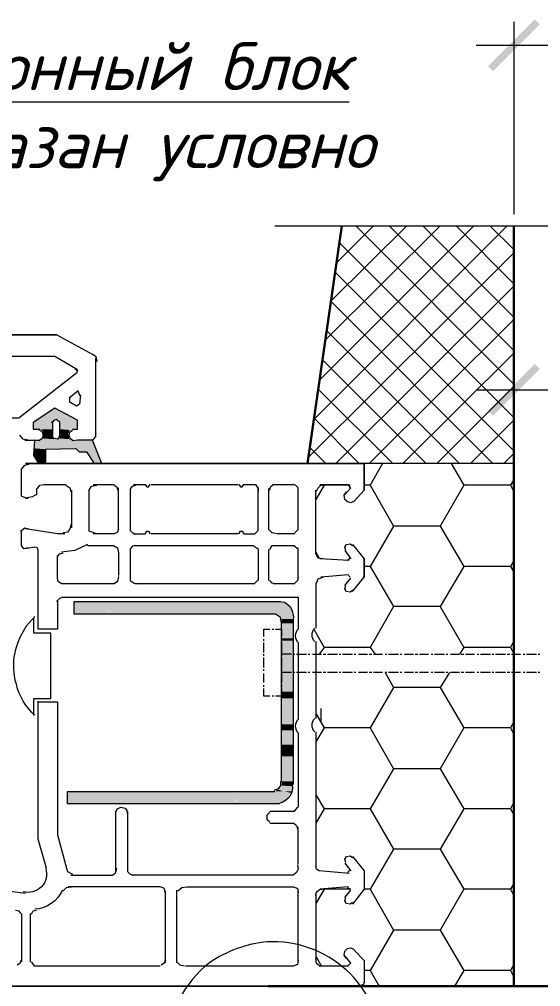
# Model space of a CAD drawing. Header units: millimetres. Extents: x 31 to 483, y 54 to 677.
# Drawn here: x 105.9 to 174, y 461.2 to 587.5 of the extents above; entities that cross this region are included whole.
import ezdxf

# ---------------------------------------------------------------- set-up
doc = ezdxf.new("R2010")
doc.units = ezdxf.units.MM
for name, color, linetype, lineweight in [('Заливка', 7, 'CONTINUOUS', 0), ('Линии 0.05', 7, 'CONTINUOUS', 5), ('Линии 0.09', 7, 'CONTINUOUS', 9), ('Линии 0.13', 7, 'CONTINUOUS', 13), ('Линии 0.18', 7, 'CONTINUOUS', 18), ('Линии 0.30', 7, 'CONTINUOUS', 30), ('Текст', 7, 'CONTINUOUS', 18)]:
    doc.layers.add(name, color=color, linetype=linetype, lineweight=lineweight)
doc.styles.add('GOST', font='isocpeur.ttf', dxfattribs={"oblique": 15})

msp = doc.modelspace()

# ---------------------------------------------------------------- hatches: boundary and pattern name
at = {"layer": 'Заливка'}
h = msp.add_hatch(color=256, dxfattribs=at)
h.dxf.hatch_style = 1
h.paths.add_polyline_path([(173.21, 587.54), (167.74, 580.77), (167.09, 581.43)])
h = msp.add_hatch(color=256, dxfattribs=at)
h.dxf.hatch_style = 1
h.paths.add_polyline_path([(173.86, 586.89), (173.21, 587.54), (167.74, 580.77)])
h = msp.add_hatch(color=256, dxfattribs=at)
h.dxf.hatch_style = 1
h.paths.add_polyline_path([(111.94, 568.87), (111.72, 568.76), (111.61, 568.65), (111.28, 568.65), (112.16, 568.65), (112.27, 568.76)])
h = msp.add_hatch(color=256, dxfattribs=at)
h.dxf.hatch_style = 1
h.paths.add_polyline_path([(173.21, 542.55), (167.74, 535.78), (167.09, 536.43)])
h = msp.add_hatch(color=256, dxfattribs=at)
h.dxf.hatch_style = 1
h.paths.add_polyline_path([(173.86, 541.9), (173.21, 542.55), (167.74, 535.78)])
h = msp.add_hatch(color=256, dxfattribs=at)
h.dxf.hatch_style = 1
h.paths.add_polyline_path([(110.52, 536.76), (113.25, 535.34), (108.44, 535.34)])
h = msp.add_hatch(color=256, dxfattribs=at)
h.dxf.hatch_style = 1
h.paths.add_polyline_path([(107.9, 535.02), (110.19, 534.91), (107.68, 534.91)])
h = msp.add_hatch(color=256, dxfattribs=at)
h.dxf.hatch_style = 1
h.paths.add_polyline_path([(107.68, 534.91), (110.19, 534.03), (107.68, 534.03)])
h = msp.add_hatch(color=256, dxfattribs=at)
h.dxf.hatch_style = 1
h.paths.add_polyline_path([(107.68, 534.91), (110.19, 534.91), (110.19, 534.03)])
h = msp.add_hatch(color=256, dxfattribs=at)
h.dxf.hatch_style = 1
h.paths.add_polyline_path([(108.01, 535.12), (110.19, 535.02), (107.9, 535.02)])
h = msp.add_hatch(color=256, dxfattribs=at)
h.dxf.hatch_style = 1
h.paths.add_polyline_path([(107.9, 535.02), (110.19, 535.02), (110.19, 534.91)])
h = msp.add_hatch(color=256, dxfattribs=at)
h.dxf.hatch_style = 1
h.paths.add_polyline_path([(108.01, 535.12), (110.19, 535.12), (110.19, 535.02)])
h = msp.add_hatch(color=256, dxfattribs=at)
h.dxf.hatch_style = 1
h.paths.add_polyline_path([(108.23, 535.23), (110.19, 535.12), (108.12, 535.12)])
h = msp.add_hatch(color=256, dxfattribs=at)
h.dxf.hatch_style = 1
h.paths.add_polyline_path([(108.34, 535.34), (110.3, 535.23), (108.23, 535.23)])
h = msp.add_hatch(color=256, dxfattribs=at)
h.dxf.hatch_style = 1
h.paths.add_polyline_path([(108.23, 535.23), (110.3, 535.23), (110.19, 535.12)])
h = msp.add_hatch(color=256, dxfattribs=at)
h.dxf.hatch_style = 1
h.paths.add_polyline_path([(108.34, 535.34), (110.41, 535.34), (110.3, 535.23)])
h = msp.add_hatch(color=256, dxfattribs=at)
h.dxf.hatch_style = 1
h.paths.add_polyline_path([(110.96, 535.34), (113.47, 535.23), (111.07, 535.23)])
h = msp.add_hatch(color=256, dxfattribs=at)
h.dxf.hatch_style = 1
h.paths.add_polyline_path([(110.96, 535.34), (113.36, 535.34), (113.47, 535.23)])
h = msp.add_hatch(color=256, dxfattribs=at)
h.dxf.hatch_style = 1
h.paths.add_polyline_path([(111.07, 535.23), (113.47, 535.12), (111.07, 535.12)])
h = msp.add_hatch(color=256, dxfattribs=at)
h.dxf.hatch_style = 1
h.paths.add_polyline_path([(111.07, 535.23), (113.47, 535.23), (113.47, 535.12)])
h = msp.add_hatch(color=256, dxfattribs=at)
h.dxf.hatch_style = 1
h.paths.add_polyline_path([(111.17, 535.12), (113.47, 535.02), (111.17, 535.02)])
h = msp.add_hatch(color=256, dxfattribs=at)
h.dxf.hatch_style = 1
h.paths.add_polyline_path([(111.17, 535.12), (113.47, 535.12), (113.47, 535.02)])
h = msp.add_hatch(color=256, dxfattribs=at)
h.dxf.hatch_style = 1
h.paths.add_polyline_path([(111.17, 535.02), (113.47, 534.91), (111.17, 534.91)])
h = msp.add_hatch(color=256, dxfattribs=at)
h.dxf.hatch_style = 1
h.paths.add_polyline_path([(111.17, 535.02), (113.47, 535.02), (113.47, 534.91)])
h = msp.add_hatch(color=256, dxfattribs=at)
h.dxf.hatch_style = 1
h.paths.add_polyline_path([(111.17, 534.91), (113.47, 534.8), (111.17, 534.8)])
h = msp.add_hatch(color=256, dxfattribs=at)
h.dxf.hatch_style = 1
h.paths.add_polyline_path([(111.17, 534.91), (113.47, 534.91), (113.47, 534.8)])
h = msp.add_hatch(color=256, dxfattribs=at)
h.dxf.hatch_style = 1
h.paths.add_polyline_path([(111.17, 534.8), (113.47, 534.69), (111.17, 534.69)])
h = msp.add_hatch(color=256, dxfattribs=at)
h.dxf.hatch_style = 1
h.paths.add_polyline_path([(111.17, 534.8), (113.47, 534.8), (113.47, 534.69)])
h = msp.add_hatch(color=256, dxfattribs=at)
h.dxf.hatch_style = 1
h.paths.add_polyline_path([(111.17, 534.69), (113.47, 534.03), (111.17, 534.03)])
h = msp.add_hatch(color=256, dxfattribs=at)
h.dxf.hatch_style = 1
h.paths.add_polyline_path([(111.17, 534.69), (113.47, 534.69), (113.47, 534.03)])
h = msp.add_hatch(color=256, dxfattribs=at)
h.dxf.hatch_style = 1
h.paths.add_polyline_path([(108.66, 534.03), (110.19, 533.92), (108.77, 533.92)])
h = msp.add_hatch(color=256, dxfattribs=at)
h.dxf.hatch_style = 1
h.paths.add_polyline_path([(108.66, 534.03), (110.19, 534.03), (110.19, 533.92)])
h = msp.add_hatch(color=256, dxfattribs=at)
h.dxf.hatch_style = 1
h.paths.add_polyline_path([(108.77, 533.92), (110.19, 533.81), (108.88, 533.81)])
h = msp.add_hatch(color=256, dxfattribs=at)
h.dxf.hatch_style = 1
h.paths.add_polyline_path([(108.77, 533.92), (110.19, 533.92), (110.19, 533.81)])
h = msp.add_hatch(color=256, dxfattribs=at)
h.dxf.hatch_style = 1
h.paths.add_polyline_path([(108.88, 533.81), (110.19, 533.7), (108.99, 533.7)])
h = msp.add_hatch(color=256, dxfattribs=at)
h.dxf.hatch_style = 1
h.paths.add_polyline_path([(108.88, 533.81), (110.19, 533.81), (110.19, 533.7)])
h = msp.add_hatch(color=256, dxfattribs=at)
h.dxf.hatch_style = 1
h.paths.add_polyline_path([(108.99, 533.7), (110.19, 533.49), (108.99, 533.49)])
h = msp.add_hatch(color=256, dxfattribs=at)
h.dxf.hatch_style = 1
h.paths.add_polyline_path([(108.99, 533.7), (110.19, 533.7), (110.19, 533.49)])
h = msp.add_hatch(color=256, dxfattribs=at)
h.dxf.hatch_style = 1
h.paths.add_polyline_path([(108.99, 533.49), (110.19, 533.38), (108.99, 533.38)])
h = msp.add_hatch(color=256, dxfattribs=at)
h.dxf.hatch_style = 1
h.paths.add_polyline_path([(108.99, 533.49), (110.19, 533.49), (110.19, 533.38)])
h = msp.add_hatch(color=256, dxfattribs=at)
h.dxf.hatch_style = 1
h.paths.add_polyline_path([(108.99, 533.38), (110.19, 533.27), (108.99, 533.27)])
h = msp.add_hatch(color=256, dxfattribs=at)
h.dxf.hatch_style = 1
h.paths.add_polyline_path([(108.99, 533.38), (110.19, 533.38), (110.19, 533.27)])
h = msp.add_hatch(color=256, dxfattribs=at)
h.dxf.hatch_style = 1
h.paths.add_polyline_path([(108.99, 533.27), (110.19, 533.05), (108.99, 533.05)])
h = msp.add_hatch(color=256, dxfattribs=at)
h.dxf.hatch_style = 1
h.paths.add_polyline_path([(108.99, 533.27), (110.19, 533.27), (110.19, 533.05)])
h = msp.add_hatch(color=256, dxfattribs=at)
h.dxf.hatch_style = 1
h.paths.add_polyline_path([(108.99, 533.05), (110.19, 532.94), (108.99, 532.94)])
h = msp.add_hatch(color=256, dxfattribs=at)
h.dxf.hatch_style = 1
h.paths.add_polyline_path([(108.99, 533.05), (110.19, 533.05), (110.19, 532.94)])
h = msp.add_hatch(color=256, dxfattribs=at)
h.dxf.hatch_style = 1
h.paths.add_polyline_path([(111.17, 534.03), (112.59, 533.92), (111.17, 533.92)])
h = msp.add_hatch(color=256, dxfattribs=at)
h.dxf.hatch_style = 1
h.paths.add_polyline_path([(111.17, 534.03), (112.81, 534.03), (112.59, 533.92)])
h = msp.add_hatch(color=256, dxfattribs=at)
h.dxf.hatch_style = 1
h.paths.add_polyline_path([(111.17, 533.92), (112.38, 533.81), (111.17, 533.81)])
h = msp.add_hatch(color=256, dxfattribs=at)
h.dxf.hatch_style = 1
h.paths.add_polyline_path([(111.17, 533.92), (112.49, 533.92), (112.38, 533.81)])
h = msp.add_hatch(color=256, dxfattribs=at)
h.dxf.hatch_style = 1
h.paths.add_polyline_path([(111.17, 533.81), (112.38, 533.6), (111.17, 533.6)])
h = msp.add_hatch(color=256, dxfattribs=at)
h.dxf.hatch_style = 1
h.paths.add_polyline_path([(111.17, 533.81), (112.38, 533.81), (112.38, 533.6)])
h = msp.add_hatch(color=256, dxfattribs=at)
h.dxf.hatch_style = 1
h.paths.add_polyline_path([(111.17, 533.6), (112.27, 533.49), (111.17, 533.49)])
h = msp.add_hatch(color=256, dxfattribs=at)
h.dxf.hatch_style = 1
h.paths.add_polyline_path([(111.17, 533.6), (112.38, 533.6), (112.27, 533.49)])
h = msp.add_hatch(color=256, dxfattribs=at)
h.dxf.hatch_style = 1
h.paths.add_polyline_path([(111.17, 533.49), (112.27, 533.38), (111.17, 533.38)])
h = msp.add_hatch(color=256, dxfattribs=at)
h.dxf.hatch_style = 1
h.paths.add_polyline_path([(111.17, 533.49), (112.27, 533.49), (112.27, 533.38)])
h = msp.add_hatch(color=256, dxfattribs=at)
h.dxf.hatch_style = 1
h.paths.add_polyline_path([(111.28, 533.27), (112.27, 533.16), (111.17, 533.16)])
h = msp.add_hatch(color=256, dxfattribs=at)
h.dxf.hatch_style = 1
h.paths.add_polyline_path([(111.17, 533.16), (112.38, 533.05), (111.17, 533.05)])
h = msp.add_hatch(color=256, dxfattribs=at)
h.dxf.hatch_style = 1
h.paths.add_polyline_path([(111.17, 533.16), (112.27, 533.16), (112.38, 533.05)])
h = msp.add_hatch(color=256, dxfattribs=at)
h.dxf.hatch_style = 1
h.paths.add_polyline_path([(111.17, 533.05), (112.38, 532.94), (111.17, 532.94)])
h = msp.add_hatch(color=256, dxfattribs=at)
h.dxf.hatch_style = 1
h.paths.add_polyline_path([(111.17, 533.05), (112.38, 533.05), (112.38, 532.94)])
h = msp.add_hatch(color=256, dxfattribs=at)
h.dxf.hatch_style = 1
h.paths.add_polyline_path([(111.28, 533.38), (112.27, 533.27), (111.28, 533.27)])
h = msp.add_hatch(color=256, dxfattribs=at)
h.dxf.hatch_style = 1
h.paths.add_polyline_path([(111.28, 533.38), (112.27, 533.38), (112.27, 533.27)])
h = msp.add_hatch(color=256, dxfattribs=at)
h.dxf.hatch_style = 1
h.paths.add_polyline_path([(111.28, 533.27), (112.27, 533.27), (112.27, 533.16)])
h = msp.add_hatch(color=256, dxfattribs=at)
h.dxf.hatch_style = 1
h.paths.add_polyline_path([(107.9, 532.61), (112.81, 532.5), (107.9, 532.5)])
h = msp.add_hatch(color=256, dxfattribs=at)
h.dxf.hatch_style = 1
h.paths.add_polyline_path([(107.9, 532.61), (112.81, 532.61), (112.81, 532.5)])
h = msp.add_hatch(color=256, dxfattribs=at)
h.dxf.hatch_style = 1
h.paths.add_polyline_path([(107.9, 532.5), (115.87, 531.52), (107.9, 531.52)])
h = msp.add_hatch(color=256, dxfattribs=at)
h.dxf.hatch_style = 1
h.paths.add_polyline_path([(107.9, 532.5), (115.54, 532.5), (115.87, 531.52)])
h = msp.add_hatch(color=256, dxfattribs=at)
h.dxf.hatch_style = 1
h.paths.add_polyline_path([(108.77, 532.72), (112.7, 532.61), (108.66, 532.61)])
h = msp.add_hatch(color=256, dxfattribs=at)
h.dxf.hatch_style = 1
h.paths.add_polyline_path([(108.88, 532.83), (110.41, 532.72), (108.77, 532.72)])
h = msp.add_hatch(color=256, dxfattribs=at)
h.dxf.hatch_style = 1
h.paths.add_polyline_path([(108.77, 532.72), (112.59, 532.72), (112.7, 532.61)])
h = msp.add_hatch(color=256, dxfattribs=at)
h.dxf.hatch_style = 1
h.paths.add_polyline_path([(108.88, 532.94), (110.3, 532.83), (108.88, 532.83)])
h = msp.add_hatch(color=256, dxfattribs=at)
h.dxf.hatch_style = 1
h.paths.add_polyline_path([(108.88, 532.94), (110.19, 532.94), (110.3, 532.83)])
h = msp.add_hatch(color=256, dxfattribs=at)
h.dxf.hatch_style = 1
h.paths.add_polyline_path([(108.88, 532.83), (110.3, 532.83), (110.41, 532.72)])
h = msp.add_hatch(color=256, dxfattribs=at)
h.dxf.hatch_style = 1
h.paths.add_polyline_path([(110.96, 532.83), (112.49, 532.72), (110.85, 532.72)])
h = msp.add_hatch(color=256, dxfattribs=at)
h.dxf.hatch_style = 1
h.paths.add_polyline_path([(110.96, 532.83), (112.49, 532.83), (112.49, 532.72)])
h = msp.add_hatch(color=256, dxfattribs=at)
h.dxf.hatch_style = 1
h.paths.add_polyline_path([(111.07, 532.94), (112.38, 532.83), (111.07, 532.83)])
h = msp.add_hatch(color=256, dxfattribs=at)
h.dxf.hatch_style = 1
h.paths.add_polyline_path([(111.07, 532.94), (112.38, 532.94), (112.38, 532.83)])
h = msp.add_hatch(color=256, dxfattribs=at)
h.dxf.hatch_style = 1
h.paths.add_polyline_path([(113.47, 532.61), (115.54, 532.5), (113.25, 532.5)])
h = msp.add_hatch(color=256, dxfattribs=at)
h.dxf.hatch_style = 1
h.paths.add_polyline_path([(113.47, 532.61), (115.43, 532.61), (115.54, 532.5)])
h = msp.add_hatch(color=256, dxfattribs=at)
h.dxf.hatch_style = 1
h.paths.add_polyline_path([(107.9, 531.41), (109.32, 530.65), (107.79, 530.65)])
h = msp.add_hatch(color=256, dxfattribs=at)
h.dxf.hatch_style = 1
h.paths.add_polyline_path([(107.79, 530.65), (109.32, 529.55), (108.44, 529.55)])
h = msp.add_hatch(color=256, dxfattribs=at)
h.dxf.hatch_style = 1
h.paths.add_polyline_path([(107.79, 530.65), (109.32, 530.65), (109.32, 529.55)])
h = msp.add_hatch(color=256, dxfattribs=at)
h.dxf.hatch_style = 1
h.paths.add_polyline_path([(107.9, 531.52), (109.32, 531.41), (107.9, 531.41)])
h = msp.add_hatch(color=256, dxfattribs=at)
h.dxf.hatch_style = 1
h.paths.add_polyline_path([(107.9, 531.52), (113.25, 531.52), (109.32, 531.41)])
h = msp.add_hatch(color=256, dxfattribs=at)
h.dxf.hatch_style = 1
h.paths.add_polyline_path([(107.9, 531.41), (109.32, 531.41), (109.32, 530.65)])
h = msp.add_hatch(color=256, dxfattribs=at)
h.dxf.hatch_style = 1
h.paths.add_polyline_path([(113.25, 531.52), (115.87, 531.41), (113.25, 531.41)])
h = msp.add_hatch(color=256, dxfattribs=at)
h.dxf.hatch_style = 1
h.paths.add_polyline_path([(113.25, 531.52), (115.87, 531.52), (115.87, 531.41)])
h = msp.add_hatch(color=256, dxfattribs=at)
h.dxf.hatch_style = 1
h.paths.add_polyline_path([(113.25, 531.41), (115.98, 531.08), (113.69, 531.08)])
h = msp.add_hatch(color=256, dxfattribs=at)
h.dxf.hatch_style = 1
h.paths.add_polyline_path([(113.25, 531.41), (115.87, 531.41), (115.98, 531.08)])
h = msp.add_hatch(color=256, dxfattribs=at)
h.dxf.hatch_style = 1
h.paths.add_polyline_path([(114.67, 531.08), (116.64, 529.55), (115.65, 529.55)])
h = msp.add_hatch(color=256, dxfattribs=at)
h.dxf.hatch_style = 1
h.paths.add_polyline_path([(114.67, 531.08), (115.98, 531.08), (116.64, 529.55)])
h = msp.add_hatch(color=256, dxfattribs=at)
h.dxf.hatch_style = 1
h.paths.add_polyline_path([(113.03, 511.54), (118.16, 509.9), (113.03, 509.9)])
h = msp.add_hatch(color=256, dxfattribs=at)
h.dxf.hatch_style = 1
h.paths.add_polyline_path([(113.03, 511.54), (115.54, 511.54), (118.16, 509.9)])
h = msp.add_hatch(color=256, dxfattribs=at)
h.dxf.hatch_style = 1
h.paths.add_polyline_path([(115.54, 511.54), (140.55, 511.43), (115.76, 511.43)])
h = msp.add_hatch(color=256, dxfattribs=at)
h.dxf.hatch_style = 1
h.paths.add_polyline_path([(115.54, 511.54), (140.22, 511.54), (140.55, 511.43)])
h = msp.add_hatch(color=256, dxfattribs=at)
h.dxf.hatch_style = 1
h.paths.add_polyline_path([(115.76, 511.43), (140.77, 511.32), (115.87, 511.32)])
h = msp.add_hatch(color=256, dxfattribs=at)
h.dxf.hatch_style = 1
h.paths.add_polyline_path([(115.76, 511.43), (140.55, 511.43), (140.77, 511.32)])
h = msp.add_hatch(color=256, dxfattribs=at)
h.dxf.hatch_style = 1
h.paths.add_polyline_path([(115.87, 511.32), (140.99, 511.1), (116.2, 511.1)])
h = msp.add_hatch(color=256, dxfattribs=at)
h.dxf.hatch_style = 1
h.paths.add_polyline_path([(115.87, 511.32), (140.77, 511.32), (140.99, 511.1)])
h = msp.add_hatch(color=256, dxfattribs=at)
h.dxf.hatch_style = 1
h.paths.add_polyline_path([(116.2, 511.1), (141.1, 510.99), (116.42, 510.99)])
h = msp.add_hatch(color=256, dxfattribs=at)
h.dxf.hatch_style = 1
h.paths.add_polyline_path([(116.2, 511.1), (140.99, 511.1), (141.1, 510.99)])
h = msp.add_hatch(color=256, dxfattribs=at)
h.dxf.hatch_style = 1
h.paths.add_polyline_path([(116.42, 510.99), (141.32, 510.66), (116.85, 510.66)])
h = msp.add_hatch(color=256, dxfattribs=at)
h.dxf.hatch_style = 1
h.paths.add_polyline_path([(116.42, 510.99), (141.1, 510.99), (141.32, 510.66)])
h = msp.add_hatch(color=256, dxfattribs=at)
h.dxf.hatch_style = 1
h.paths.add_polyline_path([(116.85, 510.66), (141.53, 510.44), (117.4, 510.44)])
h = msp.add_hatch(color=256, dxfattribs=at)
h.dxf.hatch_style = 1
h.paths.add_polyline_path([(116.85, 510.66), (141.32, 510.66), (141.53, 510.44)])
h = msp.add_hatch(color=256, dxfattribs=at)
h.dxf.hatch_style = 1
h.paths.add_polyline_path([(117.4, 510.44), (141.64, 510.12), (117.84, 510.12)])
h = msp.add_hatch(color=256, dxfattribs=at)
h.dxf.hatch_style = 1
h.paths.add_polyline_path([(117.4, 510.44), (141.53, 510.44), (141.64, 510.12)])
h = msp.add_hatch(color=256, dxfattribs=at)
h.dxf.hatch_style = 1
h.paths.add_polyline_path([(117.84, 510.12), (141.64, 509.9), (118.16, 509.9)])
h = msp.add_hatch(color=256, dxfattribs=at)
h.dxf.hatch_style = 1
h.paths.add_polyline_path([(117.84, 510.12), (141.64, 510.12), (141.64, 509.9)])
h = msp.add_hatch(color=256, dxfattribs=at)
h.dxf.hatch_style = 1
h.paths.add_polyline_path([(139.57, 509.9), (141.64, 509.79), (139.57, 509.79)])
h = msp.add_hatch(color=256, dxfattribs=at)
h.dxf.hatch_style = 1
h.paths.add_polyline_path([(139.57, 509.9), (141.64, 509.9), (141.64, 509.79)])
h = msp.add_hatch(color=256, dxfattribs=at)
h.dxf.hatch_style = 1
h.paths.add_polyline_path([(139.68, 509.79), (141.64, 509.57), (139.9, 509.57)])
h = msp.add_hatch(color=256, dxfattribs=at)
h.dxf.hatch_style = 1
h.paths.add_polyline_path([(139.68, 509.79), (141.64, 509.79), (141.64, 509.57)])
h = msp.add_hatch(color=256, dxfattribs=at)
h.dxf.hatch_style = 1
h.paths.add_polyline_path([(139.9, 509.57), (141.64, 509.46), (140.01, 509.46)])
h = msp.add_hatch(color=256, dxfattribs=at)
h.dxf.hatch_style = 1
h.paths.add_polyline_path([(139.9, 509.57), (141.64, 509.57), (141.64, 509.46)])
h = msp.add_hatch(color=256, dxfattribs=at)
h.dxf.hatch_style = 1
h.paths.add_polyline_path([(140.01, 509.46), (141.64, 509.24), (140.12, 509.24)])
h = msp.add_hatch(color=256, dxfattribs=at)
h.dxf.hatch_style = 1
h.paths.add_polyline_path([(140.01, 509.46), (141.64, 509.46), (141.64, 509.24)])
h = msp.add_hatch(color=256, dxfattribs=at)
h.dxf.hatch_style = 1
h.paths.add_polyline_path([(140.12, 509.24), (141.64, 509.13), (140.12, 509.13)])
h = msp.add_hatch(color=256, dxfattribs=at)
h.dxf.hatch_style = 1
h.paths.add_polyline_path([(140.12, 509.24), (141.64, 509.24), (141.64, 509.13)])
h = msp.add_hatch(color=256, dxfattribs=at)
h.dxf.hatch_style = 1
h.paths.add_polyline_path([(140.12, 509.13), (141.64, 509.02), (140.12, 509.02)])
h = msp.add_hatch(color=256, dxfattribs=at)
h.dxf.hatch_style = 1
h.paths.add_polyline_path([(140.12, 509.13), (141.64, 509.13), (141.64, 509.02)])
h = msp.add_hatch(color=256, dxfattribs=at)
h.dxf.hatch_style = 1
h.paths.add_polyline_path([(140.12, 509.02), (141.64, 508.91), (140.12, 508.91)])
h = msp.add_hatch(color=256, dxfattribs=at)
h.dxf.hatch_style = 1
h.paths.add_polyline_path([(140.12, 509.02), (141.64, 509.02), (141.64, 508.91)])
h = msp.add_hatch(color=256, dxfattribs=at)
h.dxf.hatch_style = 1
h.paths.add_polyline_path([(140.12, 508.91), (141.64, 508.7), (140.12, 508.7)])
h = msp.add_hatch(color=256, dxfattribs=at)
h.dxf.hatch_style = 1
h.paths.add_polyline_path([(140.12, 508.91), (141.64, 508.91), (141.64, 508.7)])
h = msp.add_hatch(color=256, dxfattribs=at)
h.dxf.hatch_style = 1
h.paths.add_polyline_path([(140.12, 508.7), (141.64, 506.73), (140.12, 506.73)])
h = msp.add_hatch(color=256, dxfattribs=at)
h.dxf.hatch_style = 1
h.paths.add_polyline_path([(140.12, 508.7), (141.64, 508.7), (141.64, 506.73)])
h = msp.add_hatch(color=256, dxfattribs=at)
h.dxf.hatch_style = 1
h.paths.add_polyline_path([(140.12, 506.73), (141.64, 506.73), (140.12, 506.4)])
h = msp.add_hatch(color=256, dxfattribs=at)
h.dxf.hatch_style = 1
h.paths.add_polyline_path([(141.64, 506.73), (141.64, 506.4), (140.12, 506.4)])
h = msp.add_hatch(color=256, dxfattribs=at)
h.dxf.hatch_style = 1
h.paths.add_polyline_path([(140.12, 506.4), (141.64, 501.71), (140.12, 501.71)])
h = msp.add_hatch(color=256, dxfattribs=at)
h.dxf.hatch_style = 1
h.paths.add_polyline_path([(140.12, 506.4), (141.64, 506.4), (141.64, 501.71)])
h = msp.add_hatch(color=256, dxfattribs=at)
h.dxf.hatch_style = 1
h.paths.add_polyline_path([(140.12, 501.71), (141.64, 499.74), (140.12, 499.74)])
h = msp.add_hatch(color=256, dxfattribs=at)
h.dxf.hatch_style = 1
h.paths.add_polyline_path([(140.12, 501.71), (141.64, 501.71), (141.64, 499.74)])
h = msp.add_hatch(color=256, dxfattribs=at)
h.dxf.hatch_style = 1
h.paths.add_polyline_path([(140.12, 499.74), (141.64, 498.87), (140.12, 498.87)])
h = msp.add_hatch(color=256, dxfattribs=at)
h.dxf.hatch_style = 1
h.paths.add_polyline_path([(140.12, 499.74), (141.64, 499.74), (141.64, 498.87)])
h = msp.add_hatch(color=256, dxfattribs=at)
h.dxf.hatch_style = 1
h.paths.add_polyline_path([(140.12, 498.87), (141.64, 495.48), (140.12, 495.48)])
h = msp.add_hatch(color=256, dxfattribs=at)
h.dxf.hatch_style = 1
h.paths.add_polyline_path([(140.12, 498.87), (141.64, 498.87), (141.64, 495.48)])
h = msp.add_hatch(color=256, dxfattribs=at)
h.dxf.hatch_style = 1
h.paths.add_polyline_path([(140.12, 495.48), (141.64, 494.72), (140.12, 494.72)])
h = msp.add_hatch(color=256, dxfattribs=at)
h.dxf.hatch_style = 1
h.paths.add_polyline_path([(140.12, 495.48), (141.64, 495.48), (141.64, 494.72)])
h = msp.add_hatch(color=256, dxfattribs=at)
h.dxf.hatch_style = 1
h.paths.add_polyline_path([(140.12, 494.72), (141.64, 492.86), (140.12, 492.86)])
h = msp.add_hatch(color=256, dxfattribs=at)
h.dxf.hatch_style = 1
h.paths.add_polyline_path([(140.12, 494.72), (141.64, 494.72), (141.64, 492.86)])
h = msp.add_hatch(color=256, dxfattribs=at)
h.dxf.hatch_style = 1
h.paths.add_polyline_path([(140.12, 492.86), (141.64, 492.86), (140.12, 491.33)])
h = msp.add_hatch(color=256, dxfattribs=at)
h.dxf.hatch_style = 1
h.paths.add_polyline_path([(141.64, 492.86), (141.64, 491.33), (140.12, 491.33)])
h = msp.add_hatch(color=256, dxfattribs=at)
h.dxf.hatch_style = 1
h.paths.add_polyline_path([(140.12, 491.33), (141.64, 488.06), (140.12, 488.06)])
h = msp.add_hatch(color=256, dxfattribs=at)
h.dxf.hatch_style = 1
h.paths.add_polyline_path([(140.12, 491.33), (141.64, 491.33), (141.64, 488.06)])
h = msp.add_hatch(color=256, dxfattribs=at)
h.dxf.hatch_style = 1
h.paths.add_polyline_path([(140.12, 488.06), (141.64, 487.95), (140.12, 487.95)])
h = msp.add_hatch(color=256, dxfattribs=at)
h.dxf.hatch_style = 1
h.paths.add_polyline_path([(140.12, 488.06), (141.64, 488.06), (141.64, 487.95)])
h = msp.add_hatch(color=256, dxfattribs=at)
h.dxf.hatch_style = 1
h.paths.add_polyline_path([(140.12, 487.95), (141.64, 487.73), (140.12, 487.73)])
h = msp.add_hatch(color=256, dxfattribs=at)
h.dxf.hatch_style = 1
h.paths.add_polyline_path([(140.12, 487.95), (141.64, 487.95), (141.64, 487.73)])
h = msp.add_hatch(color=256, dxfattribs=at)
h.dxf.hatch_style = 1
h.paths.add_polyline_path([(140.12, 487.73), (141.64, 487.62), (140.12, 487.62)])
h = msp.add_hatch(color=256, dxfattribs=at)
h.dxf.hatch_style = 1
h.paths.add_polyline_path([(140.12, 487.73), (141.64, 487.73), (141.64, 487.62)])
h = msp.add_hatch(color=256, dxfattribs=at)
h.dxf.hatch_style = 1
h.paths.add_polyline_path([(140.12, 487.62), (141.64, 487.51), (140.12, 487.51)])
h = msp.add_hatch(color=256, dxfattribs=at)
h.dxf.hatch_style = 1
h.paths.add_polyline_path([(140.12, 487.62), (141.64, 487.62), (141.64, 487.51)])
h = msp.add_hatch(color=256, dxfattribs=at)
h.dxf.hatch_style = 1
h.paths.add_polyline_path([(112.16, 486.74), (127.23, 486.53), (112.16, 486.53)])
h = msp.add_hatch(color=256, dxfattribs=at)
h.dxf.hatch_style = 1
h.paths.add_polyline_path([(112.16, 486.74), (127.99, 486.74), (127.23, 486.53)])
h = msp.add_hatch(color=256, dxfattribs=at)
h.dxf.hatch_style = 1
h.paths.add_polyline_path([(112.16, 486.53), (125.59, 486.2), (112.16, 486.2)])
h = msp.add_hatch(color=256, dxfattribs=at)
h.dxf.hatch_style = 1
h.paths.add_polyline_path([(112.16, 486.53), (127.23, 486.53), (125.59, 486.2)])
h = msp.add_hatch(color=256, dxfattribs=at)
h.dxf.hatch_style = 1
h.paths.add_polyline_path([(127.23, 486.53), (134.98, 486.2), (125.59, 486.2)])
h = msp.add_hatch(color=256, dxfattribs=at)
h.dxf.hatch_style = 1
h.paths.add_polyline_path([(127.99, 486.74), (135.31, 486.53), (127.23, 486.53)])
h = msp.add_hatch(color=256, dxfattribs=at)
h.dxf.hatch_style = 1
h.paths.add_polyline_path([(127.23, 486.53), (135.31, 486.53), (134.98, 486.2)])
h = msp.add_hatch(color=256, dxfattribs=at)
h.dxf.hatch_style = 1
h.paths.add_polyline_path([(127.99, 486.74), (135.53, 486.74), (135.31, 486.53)])
h = msp.add_hatch(color=256, dxfattribs=at)
h.dxf.hatch_style = 1
h.paths.add_polyline_path([(135.31, 486.53), (141.32, 486.2), (134.98, 486.2)])
h = msp.add_hatch(color=256, dxfattribs=at)
h.dxf.hatch_style = 1
h.paths.add_polyline_path([(135.53, 486.74), (141.43, 486.53), (135.31, 486.53)])
h = msp.add_hatch(color=256, dxfattribs=at)
h.dxf.hatch_style = 1
h.paths.add_polyline_path([(135.31, 486.53), (141.43, 486.53), (141.32, 486.2)])
h = msp.add_hatch(color=256, dxfattribs=at)
h.dxf.hatch_style = 1
h.paths.add_polyline_path([(135.53, 486.74), (140.55, 486.74), (141.43, 486.53)])
h = msp.add_hatch(color=256, dxfattribs=at)
h.dxf.hatch_style = 1
h.paths.add_polyline_path([(139.46, 486.85), (140.33, 486.74), (139.35, 486.74)])
h = msp.add_hatch(color=256, dxfattribs=at)
h.dxf.hatch_style = 1
h.paths.add_polyline_path([(139.57, 486.96), (140.01, 486.85), (139.46, 486.85)])
h = msp.add_hatch(color=256, dxfattribs=at)
h.dxf.hatch_style = 1
h.paths.add_polyline_path([(139.46, 486.85), (140.01, 486.85), (140.33, 486.74)])
h = msp.add_hatch(color=256, dxfattribs=at)
h.dxf.hatch_style = 1
h.paths.add_polyline_path([(139.57, 486.96), (139.68, 486.96), (140.01, 486.85)])
h = msp.add_hatch(color=256, dxfattribs=at)
h.dxf.hatch_style = 1
h.paths.add_polyline_path([(139.79, 487.07), (141.53, 486.96), (139.68, 486.96)])
h = msp.add_hatch(color=256, dxfattribs=at)
h.dxf.hatch_style = 1
h.paths.add_polyline_path([(139.68, 486.96), (141.53, 486.74), (140.33, 486.74)])
h = msp.add_hatch(color=256, dxfattribs=at)
h.dxf.hatch_style = 1
h.paths.add_polyline_path([(139.68, 486.96), (141.53, 486.96), (141.53, 486.74)])
h = msp.add_hatch(color=256, dxfattribs=at)
h.dxf.hatch_style = 1
h.paths.add_polyline_path([(139.9, 487.18), (141.64, 487.07), (139.79, 487.07)])
h = msp.add_hatch(color=256, dxfattribs=at)
h.dxf.hatch_style = 1
h.paths.add_polyline_path([(139.79, 487.07), (141.64, 487.07), (141.53, 486.96)])
h = msp.add_hatch(color=256, dxfattribs=at)
h.dxf.hatch_style = 1
h.paths.add_polyline_path([(140.01, 487.29), (141.64, 487.18), (139.9, 487.18)])
h = msp.add_hatch(color=256, dxfattribs=at)
h.dxf.hatch_style = 1
h.paths.add_polyline_path([(139.9, 487.18), (141.64, 487.18), (141.64, 487.07)])
h = msp.add_hatch(color=256, dxfattribs=at)
h.dxf.hatch_style = 1
h.paths.add_polyline_path([(140.12, 487.51), (141.64, 487.4), (140.01, 487.4)])
h = msp.add_hatch(color=256, dxfattribs=at)
h.dxf.hatch_style = 1
h.paths.add_polyline_path([(140.01, 487.4), (141.64, 487.29), (140.01, 487.29)])
h = msp.add_hatch(color=256, dxfattribs=at)
h.dxf.hatch_style = 1
h.paths.add_polyline_path([(140.01, 487.4), (141.64, 487.4), (141.64, 487.29)])
h = msp.add_hatch(color=256, dxfattribs=at)
h.dxf.hatch_style = 1
h.paths.add_polyline_path([(140.01, 487.29), (141.64, 487.29), (141.64, 487.18)])
h = msp.add_hatch(color=256, dxfattribs=at)
h.dxf.hatch_style = 1
h.paths.add_polyline_path([(140.12, 487.51), (141.64, 487.51), (141.64, 487.4)])
h = msp.add_hatch(color=256, dxfattribs=at)
h.dxf.hatch_style = 1
h.paths.add_polyline_path([(140.55, 486.74), (141.53, 486.74), (141.43, 486.53)])
h = msp.add_hatch(color=256, dxfattribs=at)
h.dxf.hatch_style = 1
h.paths.add_polyline_path([(112.16, 486.2), (125.15, 486.09), (112.16, 486.09)])
h = msp.add_hatch(color=256, dxfattribs=at)
h.dxf.hatch_style = 1
h.paths.add_polyline_path([(112.16, 486.2), (125.59, 486.2), (125.15, 486.09)])
h = msp.add_hatch(color=256, dxfattribs=at)
h.dxf.hatch_style = 1
h.paths.add_polyline_path([(112.16, 486.09), (124.39, 485.87), (112.16, 485.87)])
h = msp.add_hatch(color=256, dxfattribs=at)
h.dxf.hatch_style = 1
h.paths.add_polyline_path([(112.16, 486.09), (125.15, 486.09), (124.39, 485.87)])
h = msp.add_hatch(color=256, dxfattribs=at)
h.dxf.hatch_style = 1
h.paths.add_polyline_path([(112.16, 485.87), (122.75, 485.32), (112.16, 485.32)])
h = msp.add_hatch(color=256, dxfattribs=at)
h.dxf.hatch_style = 1
h.paths.add_polyline_path([(112.16, 485.87), (124.39, 485.87), (122.75, 485.32)])
h = msp.add_hatch(color=256, dxfattribs=at)
h.dxf.hatch_style = 1
h.paths.add_polyline_path([(112.16, 485.32), (122.31, 485.11), (112.16, 485.11)])
h = msp.add_hatch(color=256, dxfattribs=at)
h.dxf.hatch_style = 1
h.paths.add_polyline_path([(112.16, 485.32), (122.75, 485.32), (122.31, 485.11)])
h = msp.add_hatch(color=256, dxfattribs=at)
h.dxf.hatch_style = 1
h.paths.add_polyline_path([(122.75, 485.32), (133.89, 485.11), (122.31, 485.11)])
h = msp.add_hatch(color=256, dxfattribs=at)
h.dxf.hatch_style = 1
h.paths.add_polyline_path([(124.39, 485.87), (134, 485.32), (122.75, 485.32)])
h = msp.add_hatch(color=256, dxfattribs=at)
h.dxf.hatch_style = 1
h.paths.add_polyline_path([(122.75, 485.32), (134, 485.32), (133.89, 485.11)])
h = msp.add_hatch(color=256, dxfattribs=at)
h.dxf.hatch_style = 1
h.paths.add_polyline_path([(125.15, 486.09), (134.55, 485.87), (124.39, 485.87)])
h = msp.add_hatch(color=256, dxfattribs=at)
h.dxf.hatch_style = 1
h.paths.add_polyline_path([(124.39, 485.87), (134.55, 485.87), (134, 485.32)])
h = msp.add_hatch(color=256, dxfattribs=at)
h.dxf.hatch_style = 1
h.paths.add_polyline_path([(125.59, 486.2), (134.87, 486.09), (125.15, 486.09)])
h = msp.add_hatch(color=256, dxfattribs=at)
h.dxf.hatch_style = 1
h.paths.add_polyline_path([(125.15, 486.09), (134.87, 486.09), (134.55, 485.87)])
h = msp.add_hatch(color=256, dxfattribs=at)
h.dxf.hatch_style = 1
h.paths.add_polyline_path([(125.59, 486.2), (134.98, 486.2), (134.87, 486.09)])
h = msp.add_hatch(color=256, dxfattribs=at)
h.dxf.hatch_style = 1
h.paths.add_polyline_path([(134, 485.32), (139.9, 485.11), (133.89, 485.11)])
h = msp.add_hatch(color=256, dxfattribs=at)
h.dxf.hatch_style = 1
h.paths.add_polyline_path([(134.33, 485.54), (140.33, 485.32), (134, 485.32)])
h = msp.add_hatch(color=256, dxfattribs=at)
h.dxf.hatch_style = 1
h.paths.add_polyline_path([(134, 485.32), (140.33, 485.32), (139.9, 485.11)])
h = msp.add_hatch(color=256, dxfattribs=at)
h.dxf.hatch_style = 1
h.paths.add_polyline_path([(134.55, 485.87), (140.66, 485.54), (134.33, 485.54)])
h = msp.add_hatch(color=256, dxfattribs=at)
h.dxf.hatch_style = 1
h.paths.add_polyline_path([(134.33, 485.54), (140.66, 485.54), (140.33, 485.32)])
h = msp.add_hatch(color=256, dxfattribs=at)
h.dxf.hatch_style = 1
h.paths.add_polyline_path([(134.98, 486.2), (140.99, 485.87), (134.55, 485.87)])
h = msp.add_hatch(color=256, dxfattribs=at)
h.dxf.hatch_style = 1
h.paths.add_polyline_path([(134.55, 485.87), (140.99, 485.87), (140.66, 485.54)])
h = msp.add_hatch(color=256, dxfattribs=at)
h.dxf.hatch_style = 1
h.paths.add_polyline_path([(134.98, 486.2), (141.32, 486.2), (140.99, 485.87)])

# ---------------------------------------------------------------- linework, layer by layer
at = {"layer": 'Линии 0.05'}
for p, q in [((169.6, 560.57), (144.37, 535.34)), ((165.23, 560.57), (145.14, 540.48)), ((160.86, 560.57), (145.79, 545.61)), ((152.13, 560.57), (147.32, 555.76)), ((149.83, 560.57), (170.48, 539.93)), ((154.2, 560.57), (170.48, 544.3)), ((158.57, 560.57), (170.48, 548.67)), ((162.94, 560.57), (170.48, 553.03)), ((167.31, 560.57), (170.48, 557.51)), ((147.65, 558.39), (170.48, 535.56)), ((170.48, 557.08), (143.61, 530.32)), ((147.1, 554.56), (170.48, 531.19)), ((170.48, 552.71), (147.21, 529.55)), ((170.48, 548.34), (151.58, 529.55)), ((146.01, 546.92), (163.38, 529.55)), ((145.47, 543.1), (159.01, 529.55)), ((170.48, 543.97), (155.95, 529.55)), ((170.48, 539.6), (160.43, 529.55)), ((144.92, 539.27), (154.64, 529.55)), ((144.37, 535.45), (150.27, 529.55)), ((170.48, 535.23), (164.8, 529.55)), ((143.83, 531.63), (145.9, 529.55)), ((170.48, 530.87), (169.16, 529.55)), ((170.48, 529.55), (150.93, 529.55)), ((153.33, 529.55), (151.69, 526.72)), ((162.28, 529.55), (163.92, 526.72)), ((145.68, 526.72), (144.59, 524.86)), ((145.58, 526.82), (145.68, 526.72)), ((149.07, 526.72), (145.68, 526.72)), ((151.69, 526.72), (150.93, 526.72)), ((151.69, 526.72), (154.75, 521.36)), ((163.92, 526.72), (160.86, 521.36)), ((170.04, 526.72), (163.92, 526.72)), ((170.48, 527.48), (170.04, 526.72)), ((170.04, 526.72), (170.48, 525.84)), ((154.75, 521.36), (151.69, 516.12)), ((160.86, 521.36), (154.75, 521.36)), ((160.86, 521.36), (163.92, 516.12)), ((144.59, 517.98), (145.03, 517.21)), ((170.48, 516.89), (170.04, 516.12)), ((151.69, 516.12), (150.93, 516.12)), ((151.69, 516.12), (154.75, 510.88)), ((163.92, 516.12), (160.86, 510.88)), ((170.04, 516.12), (163.92, 516.12)), ((170.04, 516.12), (170.48, 515.36)), ((154.75, 510.88), (151.69, 505.53)), ((160.86, 510.88), (154.75, 510.88)), ((160.86, 510.88), (163.92, 505.53)), ((144.37, 507.82), (145.68, 505.53)), ((145.68, 505.53), (145.03, 504.66)), ((151.69, 505.53), (145.68, 505.53)), ((151.69, 505.53), (152.35, 504.66)), ((163.92, 505.53), (163.38, 504.66)), ((170.04, 505.53), (163.92, 505.53)), ((170.48, 506.4), (170.04, 505.53)), ((170.04, 505.53), (170.48, 504.76)), ((153.66, 502.25), (154.75, 500.29)), ((162.07, 502.25), (160.86, 500.29)), ((154.75, 500.29), (151.69, 495.04)), ((160.86, 500.29), (154.75, 500.29)), ((160.86, 500.29), (163.92, 495.04)), ((144.59, 496.9), (145.68, 495.04)), ((170.48, 495.81), (170.04, 495.04)), ((145.68, 495.04), (144.59, 493.19)), ((151.69, 495.04), (145.68, 495.04)), ((151.69, 495.04), (154.75, 489.69)), ((163.92, 495.04), (160.86, 489.69)), ((170.04, 495.04), (163.92, 495.04)), ((170.04, 495.04), (170.48, 494.17)), ((154.75, 489.69), (151.69, 484.45)), ((160.86, 489.69), (154.75, 489.69)), ((160.86, 489.69), (163.92, 484.45)), ((144.59, 486.31), (145.68, 484.45)), ((170.48, 485.32), (170.04, 484.45)), ((145.68, 484.45), (144.59, 482.59)), ((151.69, 484.45), (145.68, 484.45)), ((151.69, 484.45), (154.75, 479.21)), ((163.92, 484.45), (160.86, 479.21)), ((170.04, 484.45), (163.92, 484.45)), ((170.04, 484.45), (170.48, 483.69)), ((154.75, 479.21), (151.69, 473.97)), ((160.86, 479.21), (154.75, 479.21)), ((160.86, 479.21), (163.92, 473.97)), ((145.68, 473.97), (144.59, 472.11)), ((145.58, 473.97), (145.68, 473.97)), ((149.18, 473.97), (145.68, 473.97)), ((151.69, 473.97), (150.93, 473.97)), ((151.69, 473.97), (154.75, 468.62)), ((163.92, 473.97), (160.86, 468.62)), ((170.04, 473.97), (163.92, 473.97)), ((170.48, 474.73), (170.04, 473.97)), ((170.04, 473.97), (170.48, 473.09)), ((154.75, 468.62), (151.69, 463.37)), ((160.86, 468.62), (154.75, 468.62)), ((160.86, 468.62), (163.92, 463.37)), ((144.59, 465.23), (145.36, 463.92)), ((170.48, 464.14), (170.04, 463.37)), ((151.69, 463.37), (150.93, 463.37)), ((151.69, 463.37), (152.89, 461.3)), ((163.92, 463.37), (162.72, 461.3)), ((170.04, 463.37), (163.92, 463.37)), ((170.04, 463.37), (170.48, 462.5))]:
    msp.add_line(p, q, dxfattribs=at)
for points in [[(139.24, 560.57), (170.48, 560.57), (170.48, 461.3)], [(156.5, 560.57), (146.56, 550.74), (167.74, 529.55)]]:
    msp.add_lwpolyline(points, dxfattribs=at)
at = {"layer": 'Линии 0.09'}
for p, q in [((170.48, 587.22), (170.48, 562.1)), ((165.56, 584.16), (321.62, 584.16)), ((170.48, 542.22), (170.48, 521.15)), ((165.56, 539.17), (272.8, 539.17))]:
    msp.add_line(p, q, dxfattribs=at)
for points in [[(148.96, 576.73), (88.02, 576.73), (62.14, 546.37)], [(146.56, 560.57), (261.01, 560.57), (264.39, 550.63), (264.29, 570.62), (267.67, 560.57), (380.16, 560.57)]]:
    msp.add_lwpolyline(points, dxfattribs=at)
msp.add_lwpolyline([(153.22, 407.35), (153.22, 453.55, 0.416219), (138.26, 467.09, 0.12922), (130.72, 464.36, 0.204709), (125.04, 453.87), (125.04, 407.68)], format="xyb", dxfattribs=at)
at = {"layer": 'Линии 0.13'}
for p, q in [((138.91, 507.93), (139.13, 507.93)), ((137.82, 506.4), (137.82, 506.62)), ((140.12, 506.62), (140.12, 506.4)), ((137.82, 504.87), (137.82, 506.18)), ((140.12, 506.18), (140.12, 504.87)), ((137.82, 504.44), (137.82, 504.66)), ((137.82, 502.91), (137.82, 504.22)), ((140.12, 504.22), (140.12, 502.91)), ((141.64, 504.66), (141.86, 504.66)), ((142.08, 504.66), (143.39, 504.66)), ((143.61, 504.66), (143.83, 504.66)), ((144.16, 504.66), (145.36, 504.66)), ((145.58, 504.66), (145.9, 504.66)), ((146.12, 504.66), (147.43, 504.66)), ((147.65, 504.66), (147.87, 504.66)), ((148.09, 504.66), (149.4, 504.66)), ((149.62, 504.66), (149.83, 504.66)), ((150.16, 504.66), (151.36, 504.66)), ((151.58, 504.66), (151.91, 504.66)), ((152.13, 504.66), (153.33, 504.66)), ((153.66, 504.66), (153.88, 504.66)), ((154.09, 504.66), (155.4, 504.66)), ((155.62, 504.66), (155.84, 504.66)), ((156.17, 504.66), (157.37, 504.66)), ((157.59, 504.66), (157.92, 504.66)), ((158.13, 504.66), (159.34, 504.66)), ((159.66, 504.66), (159.88, 504.66)), ((160.1, 504.66), (161.41, 504.66)), ((161.63, 504.66), (161.85, 504.66)), ((162.18, 504.66), (163.38, 504.66)), ((163.6, 504.66), (163.92, 504.66)), ((164.14, 504.66), (165.34, 504.66)), ((165.67, 504.66), (165.89, 504.66)), ((166.11, 504.66), (167.42, 504.66)), ((167.64, 504.66), (167.85, 504.66)), ((168.07, 504.66), (169.38, 504.66)), ((169.6, 504.66), (169.93, 504.66)), ((170.15, 504.66), (171.35, 504.66)), ((171.68, 504.66), (171.89, 504.66)), ((172.11, 504.66), (173.42, 504.66)), ((173.64, 504.66), (173.86, 504.66)), ((137.82, 502.47), (137.82, 502.69)), ((140.12, 502.69), (140.12, 502.47)), ((137.82, 500.94), (137.82, 502.14)), ((141.43, 502.25), (140.12, 502.25)), ((140.12, 502.14), (140.12, 500.94)), ((141.86, 502.25), (141.64, 502.25)), ((143.39, 502.25), (142.08, 502.25)), ((143.83, 502.25), (143.61, 502.25)), ((145.36, 502.25), (144.16, 502.25)), ((145.9, 502.25), (145.58, 502.25)), ((147.43, 502.25), (146.12, 502.25)), ((147.87, 502.25), (147.65, 502.25)), ((149.4, 502.25), (148.09, 502.25)), ((149.83, 502.25), (149.62, 502.25)), ((151.36, 502.25), (150.16, 502.25)), ((151.91, 502.25), (151.58, 502.25)), ((153.33, 502.25), (152.13, 502.25)), ((153.88, 502.25), (153.66, 502.25)), ((155.4, 502.25), (154.09, 502.25)), ((155.84, 502.25), (155.62, 502.25)), ((157.37, 502.25), (156.17, 502.25)), ((157.92, 502.25), (157.59, 502.25)), ((159.34, 502.25), (158.13, 502.25)), ((159.88, 502.25), (159.66, 502.25)), ((161.41, 502.25), (160.1, 502.25)), ((161.85, 502.25), (161.63, 502.25)), ((163.38, 502.25), (162.18, 502.25)), ((163.92, 502.25), (163.6, 502.25)), ((165.34, 502.25), (164.14, 502.25)), ((165.89, 502.25), (165.67, 502.25)), ((167.42, 502.25), (166.11, 502.25)), ((167.85, 502.25), (167.64, 502.25)), ((169.38, 502.25), (168.07, 502.25)), ((169.93, 502.25), (169.6, 502.25)), ((171.35, 502.25), (170.15, 502.25)), ((171.89, 502.25), (171.68, 502.25)), ((173.42, 502.25), (172.11, 502.25)), ((173.86, 502.25), (173.64, 502.25)), ((137.82, 500.4), (137.82, 500.61)), ((140.12, 500.61), (140.12, 500.4)), ((139.13, 499.19), (138.91, 499.19))]:
    msp.add_line(p, q, dxfattribs=at)
for points in [[(137.82, 506.95), (137.82, 507.93), (138.59, 507.93)], [(139.35, 507.93), (140.12, 507.93), (140.12, 506.95)], [(141.43, 504.66), (140.12, 504.66), (140.12, 504.44)], [(138.59, 499.19), (137.82, 499.19), (137.82, 500.18)], [(140.12, 500.18), (140.12, 499.19), (139.35, 499.19)]]:
    msp.add_lwpolyline(points, dxfattribs=at)
at = {"layer": 'Линии 0.18'}
for p, q in [((115.54, 543.75), (110.74, 546.37)), ((115.87, 533.05), (115.87, 543.31)), ((112.49, 537.64), (112.49, 538.07)), ((113.8, 537.31), (113.9, 538.51)), ((110.19, 535.02), (110.19, 533.05)), ((111.17, 533.05), (111.17, 535.02)), ((106.59, 532.61), (108.55, 532.61)), ((116.64, 529.55), (115.43, 532.61)), ((106.7, 529.55), (150.93, 529.55)), ((150.93, 529.55), (106.7, 529.55)), ((150.93, 529.55), (150.93, 526.06)), ((150.93, 526.06), (150.93, 529.55)), ((115.54, 526.82), (118.27, 526.82)), ((123.08, 526.82), (134.44, 526.82)), ((139.35, 526.82), (141.75, 526.82)), ((145.14, 526.82), (148.85, 526.82)), ((148.85, 526.72), (149.07, 526.39)), ((108.12, 526.28), (108.12, 525.4)), ((112.7, 526.06), (112.7, 521.15)), ((118.82, 520.82), (118.82, 526.39)), ((148.41, 525.51), (149.18, 526.39)), ((107.02, 524.97), (106.7, 524.97)), ((134.44, 520.38), (123.08, 520.38)), ((141.86, 520.38), (139.57, 520.38)), ((138.48, 514.27), (138.48, 518.31)), ((141.75, 518.85), (142.3, 518.42)), ((142.3, 514.37), (142.3, 518.52)), ((148.41, 518.2), (149.18, 517.1)), ((149.4, 518.96), (150.93, 517.1)), ((148.96, 516.89), (145.14, 517.1)), ((149.07, 517.21), (148.74, 516.89)), ((150.93, 514.7), (150.93, 517.1)), ((150.93, 517.1), (150.93, 514.7)), ((137.06, 514.37), (136.62, 513.94)), ((148.85, 515.03), (145.25, 514.7)), ((148.41, 513.61), (149.18, 514.59)), ((148.85, 514.92), (149.07, 514.7)), ((149.4, 512.85), (150.93, 514.7)), ((136.62, 513.83), (121, 513.83)), ((141.86, 513.83), (139.02, 513.83)), ((144.59, 513.94), (144.59, 508.04)), ((144.59, 506.29), (144.59, 496.25)), ((145.25, 497.56), (145.25, 495.7)), ((144.59, 494.5), (144.59, 476.92)), ((141.86, 484.12), (138.59, 484.12)), ((142.19, 484.67), (141.75, 484.12)), ((142.3, 477.24), (142.3, 482.05)), ((148.41, 477.35), (149.18, 476.37)), ((149.07, 476.48), (148.74, 476.15)), ((124.94, 473.75), (124.94, 464.36)), ((126.46, 464.36), (126.46, 473.86)), ((142.3, 464.47), (142.3, 473.97)), ((148.85, 474.29), (145.14, 473.97)), ((148.41, 472.88), (149.18, 473.86)), ((148.74, 474.19), (149.07, 473.97)), ((144.59, 473.31), (144.59, 464.58)), ((106.15, 470.8), (106.15, 464.47)), ((107.35, 464.47), (107.35, 470.8)), ((148.41, 465.23), (149.18, 464.25)), ((107.9, 463.92), (107.46, 464.47)), ((124.28, 463.92), (107.79, 463.92)), ((149.07, 464.25), (148.74, 463.92))]:
    msp.add_line(p, q, dxfattribs=at)
for points in [[(58.75, 546.37), (110.74, 546.37), (96.65, 546.37)], [(113.47, 541.79), (110.52, 543.53), (97.31, 543.53)], [(115.43, 543.86), (115.87, 543.53), (115.98, 542.88)], [(113.14, 541.9), (113.47, 541.68), (113.36, 541.35), (105.82, 535.45), (97.41, 535.45), (96.87, 535.89), (96.76, 536.54)], [(113.8, 538.4), (113.58, 539.06), (112.38, 538.07)], [(112.38, 537.64), (113.36, 537.09), (113.69, 537.31)], [(112.81, 534.03), (113.47, 534.03), (113.47, 535.23), (110.52, 536.76), (107.68, 534.91), (107.68, 534.03), (108.55, 534.03)], [(110.08, 534.91), (110.41, 535.23), (110.74, 535.34), (111.07, 535.02), (111.17, 534.69)], [(107.02, 532.61), (106.37, 532.72), (105.93, 533.27)], [(108.44, 534.03), (108.88, 533.7), (108.99, 533.27), (108.88, 532.83), (108.44, 532.5)], [(111.17, 533.49), (111.07, 533.05), (110.85, 532.72), (110.41, 532.83), (110.08, 533.05)], [(115.43, 532.61), (113.47, 532.61), (112.92, 532.5), (112.59, 532.72), (112.38, 533.16), (112.49, 533.7), (112.81, 533.92)], [(115.87, 533.49), (115.76, 532.94), (115.43, 532.61)], [(108.44, 529.55), (107.79, 530.65), (107.9, 532.61)], [(109.32, 529.55), (109.32, 531.41), (113.25, 531.52), (113.69, 531.08), (114.67, 531.08), (115.65, 529.55)], [(106.26, 528.9), (106.59, 529.34), (107.13, 529.45)], [(150.93, 526.82), (150.93, 529.55), (106.7, 529.55)], [(106.92, 524.97), (106.15, 525.3), (106.15, 528.9)], [(108.23, 526.28), (108.55, 526.72), (109.1, 526.82), (111.94, 526.82)], [(111.94, 526.72), (112.49, 526.39), (112.59, 525.84)], [(115, 526.06), (115.32, 526.61), (115.98, 526.72)], [(118.27, 526.72), (118.6, 526.5), (118.71, 526.06)], [(120.46, 526.28), (120.68, 526.61), (121.11, 526.72)], [(120.79, 526.82), (122.31, 526.82), (122.53, 526.5), (122.75, 526.5), (122.97, 526.82)], [(134.55, 526.82), (134.76, 526.5), (134.98, 526.5), (135.2, 526.82), (136.73, 526.82), (137.06, 526.28)], [(138.59, 526.06), (138.7, 526.5), (139.02, 526.82), (139.46, 526.82)], [(141.86, 520.49), (142.3, 520.93), (142.3, 526.39), (141.97, 526.72), (141.64, 526.82)], [(144.7, 525.95), (144.92, 526.39), (145.25, 526.72), (145.68, 526.72)], [(108.12, 525.51), (107.57, 525.19), (106.92, 525.08)], [(115.98, 520.38), (115, 520.71), (115, 526.17)], [(120.35, 526.28), (120.35, 520.82), (120.68, 520.49), (121.11, 520.38)], [(134.55, 520.38), (134.76, 520.71), (134.98, 520.71), (135.2, 520.38), (136.62, 520.38), (137.06, 520.82), (137.06, 526.39), (137.06, 525.95)], [(139.46, 520.38), (138.91, 520.49), (138.48, 520.93), (138.48, 526.28)], [(145.47, 517.1), (144.92, 517.21), (144.59, 517.76), (144.59, 526.06)], [(150.93, 526.06), (149.62, 524.64), (149.18, 524.42), (148.74, 524.53), (148.41, 524.86), (148.31, 525.4), (148.63, 525.84)], [(106.04, 520.71), (106.59, 521.15), (107.13, 521.04)], [(107.02, 518.52), (106.48, 518.42), (106.15, 518.85), (106.15, 520.71)], [(111.83, 520.38), (110.85, 520.38), (106.7, 521.04)], [(112.59, 521.58), (112.49, 521.04), (112.16, 520.6), (111.61, 520.49)], [(118.82, 521.04), (118.71, 520.6), (118.27, 520.38), (115.54, 520.38)], [(120.79, 520.38), (122.31, 520.38), (122.53, 520.71), (122.75, 520.71), (122.97, 520.38)], [(108.34, 518.2), (108.23, 518.52), (107.9, 518.63), (106.59, 518.42)], [(110.85, 511.64), (110.85, 507.93), (108.34, 507.93), (108.34, 518.31)], [(110.85, 517.43), (111.17, 517.76), (111.61, 517.87)], [(114.78, 518.96), (113.14, 518.2), (111.39, 517.98)], [(114.78, 518.85), (118.16, 518.85), (118.71, 518.52), (118.82, 517.87), (118.82, 514.92)], [(121.11, 518.85), (120.68, 518.74), (120.35, 518.42), (120.35, 514.27), (120.89, 513.94), (121.55, 513.83)], [(120.79, 518.85), (136.4, 518.85), (137.06, 518.42), (137.06, 514.27)], [(138.59, 518.31), (138.91, 518.85), (141.86, 518.85)], [(148.52, 518.2), (148.41, 518.63), (148.63, 518.96), (149.07, 519.07), (149.4, 518.85)], [(111.83, 513.83), (111.39, 513.83), (110.96, 514.16), (110.85, 514.59), (110.85, 517.54)], [(118.82, 514.81), (118.71, 514.16), (118.27, 513.83), (111.39, 513.83)], [(139.35, 513.83), (138.91, 513.94), (138.59, 514.27)], [(142.3, 514.7), (142.19, 514.27), (141.86, 513.94)], [(144.7, 513.94), (144.92, 514.48), (145.58, 514.7)], [(149.4, 512.95), (149.07, 512.74), (148.63, 512.85), (148.41, 513.17), (148.52, 513.61)], [(110.74, 511.54), (111.17, 511.97), (111.61, 512.08)], [(140.12, 488.06), (140.12, 508.7), (140.01, 509.46), (139.35, 509.9), (113.03, 509.9), (113.03, 511.54), (140.01, 511.54)], [(107.79, 496.68), (107.79, 498.87), (109.97, 498.87), (109.97, 507.39), (107.79, 507.39), (107.79, 509.46)], [(109.43, 476.7), (108.34, 480.52), (108.34, 498.54)], [(108.34, 498.43), (110.85, 498.43), (110.85, 481.07), (112.05, 476.7), (112.16, 476.26), (112.81, 475.93)], [(140.01, 488.06), (140.01, 487.51), (139.68, 487.07), (139.13, 486.85)], [(139.9, 485.11), (112.16, 485.11), (112.16, 486.74), (139.24, 486.74)], [(118.49, 476.26), (118.49, 484.12), (118.71, 484.45), (119.15, 484.67), (119.69, 484.56), (119.91, 484.23), (120.02, 483.69)], [(120.02, 484.12), (120.02, 476.26), (120.35, 475.93), (120.79, 475.82)], [(138.59, 482.7), (138.26, 483.03), (138.26, 483.69), (138.59, 484.01)], [(138.59, 482.59), (141.75, 482.59), (142.08, 482.27), (142.19, 481.83)], [(148.52, 477.46), (148.41, 477.9), (148.63, 478.23), (149.07, 478.34), (149.4, 478.12)], [(149.4, 478.23), (150.93, 476.37), (150.93, 473.97), (149.4, 472)], [(112.59, 475.82), (118.05, 475.82), (118.49, 476.15), (118.6, 476.7)], [(142.19, 477.13), (142.3, 476.59), (142.08, 476.15), (141.64, 475.82), (120.57, 475.82)], [(148.96, 476.04), (145.03, 476.37), (144.7, 476.59), (144.59, 477.03)], [(106.7, 473.42), (99.82, 474.29), (96.43, 474.29), (96.21, 475.06)], [(111.61, 473.75), (112.05, 474.19), (112.7, 474.29)], [(124.94, 473.53), (124.83, 474.08), (124.28, 474.29), (112.27, 474.29)], [(126.57, 473.75), (127.12, 474.19), (127.77, 474.29), (141.75, 474.29), (142.19, 474.08), (142.3, 473.53)], [(149.4, 472.22), (149.07, 472), (148.63, 472.11), (148.41, 472.44), (148.52, 472.88)], [(105.39, 471.24), (105.82, 471.13), (106.04, 470.8)], [(107.46, 470.69), (107.68, 471.13), (108.12, 471.24)], [(148.63, 464.9), (148.31, 465.34), (148.41, 465.89), (148.74, 466.21), (149.18, 466.32), (149.62, 466.1)], [(124.94, 464.9), (124.83, 464.36), (124.39, 464.03)], [(148.85, 463.92), (145.14, 463.92), (144.7, 464.25), (144.59, 464.9)], [(149.62, 466), (150.93, 464.68), (150.93, 461.74)], [(106.04, 464.68), (105.93, 464.25), (105.61, 464.03)], [(127.45, 463.92), (126.9, 464.03), (126.46, 464.47)], [(142.3, 464.68), (142.19, 464.14), (141.64, 463.92), (127.56, 463.92)], [(106.15, 461.3), (150.49, 461.3), (94.03, 461.3), (150.49, 461.3)], [(150.93, 461.95), (150.82, 461.52), (150.27, 461.3), (170.48, 461.3)]]:
    msp.add_lwpolyline(points, dxfattribs=at)
for points in [[(150.93, 526.06), (150.93, 529.55)], [(150.93, 517.1), (150.93, 514.7)]]:
    msp.add_lwpolyline(points, close=True, dxfattribs=at)
for points in [[(111.39, 512.08), (142.3, 512.08), (142.3, 507.93, 0.426741), (142.3, 506.18), (142.3, 496.14, 0.426741), (142.3, 494.39), (142.3, 484.67)], [(139.79, 511.54), (140.55, 511.43, -0.31484), (141.64, 509.13), (141.64, 487.62)], [(107.9, 496.68, -0.153899), (105.5, 500.72, -0.193038), (106.04, 506.95), (106.81, 508.37), (107.9, 509.57)], [(144.48, 506.29, -0.426741), (144.48, 508.04)], [(144.48, 494.5, -0.426741), (144.48, 496.25)], [(141.53, 487.62, -0.400867), (139.9, 485.22)], [(109.32, 476.7, -0.600162), (106.37, 473.64)], [(111.5, 473.86, -0.283117), (107.9, 471.35)], [(144.59, 473.09, -0.426758), (145.47, 473.97)]]:
    msp.add_lwpolyline(points, format="xyb", dxfattribs=at)
at = {"layer": 'Линии 0.30'}
msp.add_line((147.98, 560.57), (143.5, 529.55), dxfattribs=at)
for points in [[(392.82, 461.3), (170.48, 461.3), (170.48, 560.57)], [(138.37, 460.1), (331.56, 460.1), (331.56, 461.3), (138.37, 461.3)]]:
    msp.add_lwpolyline(points, dxfattribs=at)

# ---------------------------------------------------------------- texts
at = {"layer": 'Текст', "style": 'GOST', "oblique": 15}
for s, p in [('Оконный блок', (93.59, 578.3)), ('показан условно', (89.11, 568.11))]:
    msp.add_text(s, height=6.25, dxfattribs=at).set_placement(p)

doc.saveas('drawing.dxf')
